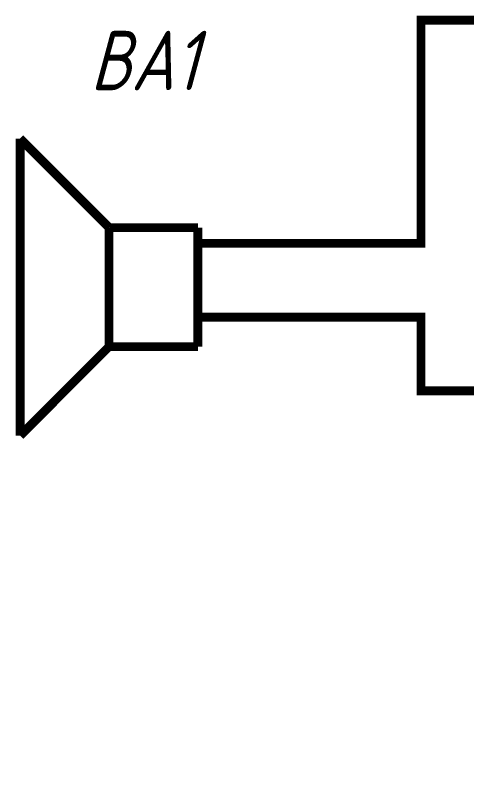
# Model space of a CAD drawing. Extents: x 260 to 1101, y 70 to 664.
# Drawn here: x 762.89 to 778.08, y 468.14 to 494.44 of the extents above; entities that cross this region are included whole.
import ezdxf

# ---------------------------------------------------------------- set-up
doc = ezdxf.new("R2010")
doc.units = 0
doc.header["$MEASUREMENT"] = 0
doc.layers.add('Sheet', color=255, linetype='CONTINUOUS')
doc.styles.add('GOST type A0', font='', dxfattribs={"oblique": 15, "height": 3.5})
doc.styles.get('GOST type A0').set_extended_font_data('GOST type A')

msp = doc.modelspace()

# ---------------------------------------------------------------- linework, layer by layer
at = {"layer": 'Sheet', "const_width": 0.3}
for points in [[(771.551, 486.768), (776.551, 486.768), (776.551, 494.286), (804.036, 494.286), (819.036, 494.286), (819.036, 461.79), (844.005, 461.79)], [(766.039, 487.296), (763.042, 490.294)], [(763.042, 490.294), (763.042, 480.29)], [(766.039, 487.296), (766.039, 483.288)], [(769.036, 487.296), (766.054, 487.296)], [(769.036, 483.288), (769.036, 487.296)], [(769.036, 486.768), (771.551, 486.768)], [(769.036, 484.282), (771.551, 484.282)], [(771.551, 484.282), (776.551, 484.282), (776.551, 481.797), (804.036, 481.797), (816.521, 481.797), (816.521, 456.788), (844.005, 456.788)], [(763.042, 480.29), (766.039, 483.288)], [(766.054, 483.288), (769.036, 483.288)]]:
    msp.add_lwpolyline(points, dxfattribs=at)

# ---------------------------------------------------------------- texts
at = {"layer": 'Sheet', "style": 'GOST type A0', "oblique": 15}
msp.add_text('BA1', height=2, dxfattribs=at).set_placement((765.402, 491.925))

doc.saveas('drawing.dxf')
